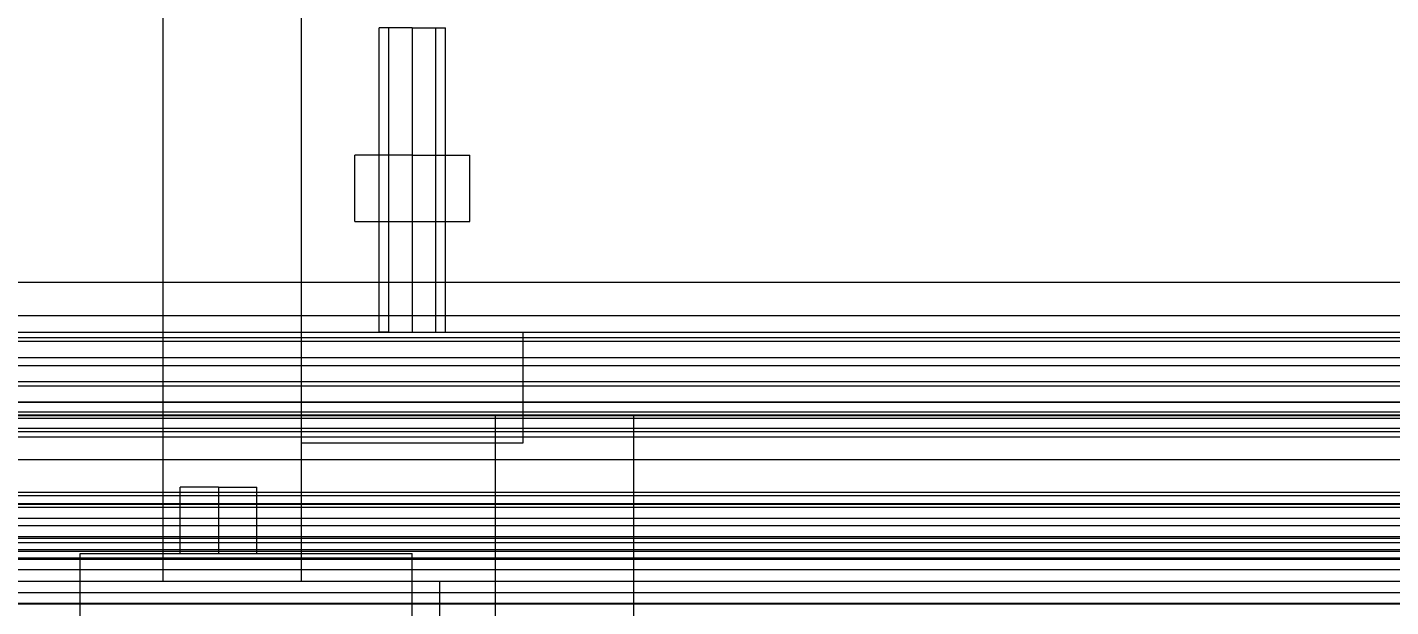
# Model space of a CAD drawing. Header units: millimetres. Extents: x -2500 to 58855, y -53268 to 6837.
# Drawn here: x 540.5 to 786.7, y -33734.6 to -33629.9 of the extents above; entities that cross this region are included whole.
import ezdxf

# ---------------------------------------------------------------- set-up
doc = ezdxf.new("R2010")
doc.units = ezdxf.units.MM
for name, color, linetype, lineweight in [('COTAS_O', 1, 'Continuous', 0), ('frontal_mezcladora', 7, 'Continuous', 0), ('frontal_secador', 7, 'Continuous', 0)]:
    doc.layers.add(name, color=color, linetype=linetype, lineweight=lineweight)
doc.dimstyles.new('R19_100', dxfattribs={"dimtxt": 250, "dimasz": 150, "dimexe": 150, "dimexo": 80, "dimgap": 100, "dimtad": 1, "dimtih": 1, "dimtoh": 1, "dimdsep": 46, "dimcen": 0.09, "dimadec": 0, "dimazin": 0, "dimtfac": 1, "dimtdec": 4, "dimtofl": 0, "dimtmove": 0, "dimatfit": 3, "dimfxl": 1, "dimtolj": 1, "dimtzin": 0, "dimarcsym": 0})

# ---------------------------------------------------------------- blocks, each defined once
blk = doc.blocks.new('*D39')
at = {"layer": 'COTAS_O', "color": 0, "lineweight": -2, "transparency": 16777216}
for p, q in [((-1725, -34320), (-1725, -33550)), ((1725, -34320), (1725, -33550)), ((-1575, -33700), (1575, -33700))]:
    blk.add_line(p, q, dxfattribs=at)
at = {"layer": 'COTAS_O', "color": 0, "transparency": 16777216}
for points in [[(-1575, -33675), (-1575, -33725), (-1725, -33700)], [(1575, -33675), (1575, -33725), (1725, -33700)]]:
    blk.add_solid(points, dxfattribs=at)
at = {"layer": 'Defpoints', "color": 0, "transparency": 16777216}
for p in [(1725, -33700), (-1725, -34400), (1725, -34400)]:
    blk.add_point(p, dxfattribs=at)

msp = doc.modelspace()

# ---------------------------------------------------------------- linework, layer by layer
at = {"layer": 'frontal_mezcladora'}
for p, q in [((565, -33730), (565, -33230)), ((590, -33730), (590, -33230)), ((605.757, -33630), (604, -33630)), ((604, -33685), (604, -33630)), ((610, -33630), (605.757, -33630)), ((605.757, -33685), (605.757, -33630)), ((610, -33630), (614.243, -33630)), ((610, -33630), (610, -33685)), ((614.243, -33630), (616, -33630)), ((614.243, -33685), (614.243, -33630)), ((616, -33685), (616, -33630)), ((610, -33653), (599.608, -33653)), ((599.608, -33665), (599.608, -33653)), ((610, -33653), (620.392, -33653)), ((610, -33653), (610, -33665)), ((620.392, -33665), (620.392, -33653)), ((599.608, -33665), (610, -33665)), ((610, -33665), (620.392, -33665)), ((590, -33685), (630, -33685)), ((590, -33705), (590, -33685)), ((605.757, -33685), (604, -33685)), ((605.757, -33685), (610, -33685)), ((610, -33685), (614.243, -33685)), ((614.243, -33685), (616, -33685)), ((630, -33705), (630, -33685)), ((-650, -33700), (650, -33700)), ((625, -33700), (650, -33700)), ((625, -34725), (625, -33700)), ((625, -33730), (625, -33700)), ((650, -34725), (650, -33700)), ((650, -33730), (650, -33700)), ((590, -33705), (630, -33705)), ((575, -33713), (568.072, -33713)), ((568.072, -33725), (568.072, -33713)), ((575, -33713), (581.928, -33713)), ((575, -33713), (575, -33725)), ((581.928, -33725), (581.928, -33713)), ((550, -33725), (610, -33725)), ((550, -33745), (550, -33725)), ((568.072, -33725), (575, -33725)), ((575, -33725), (581.928, -33725)), ((610, -33745), (610, -33725)), ((-650, -33730), (650, -33730)), ((-625, -33730), (625, -33730)), ((565, -33730), (590, -33730)), ((615, -33730), (650, -33730)), ((615, -34760), (615, -33730)), ((625, -33730), (650, -33730)), ((625, -34725), (625, -33730)), ((650, -34760), (650, -33730))]:
    msp.add_line(p, q, dxfattribs=at)
at = {"layer": 'frontal_secador'}
for p, q in [((-1250, -33676), (1250, -33676)), ((-1250, -33682), (1250, -33682)), ((-1250, -33685), (1250, -33685)), ((1250, -33686), (-1250, -33686)), ((-1250, -33686.659), (1250, -33686.659)), ((1250, -33689.659), (-1250, -33689.659)), ((-1250, -33691), (1250, -33691)), ((1250, -33694), (-1250, -33694)), ((-1250, -33694.728), (1250, -33694.728)), ((-1250, -33697.588), (1250, -33697.588)), ((1250, -33697.728), (-1250, -33697.728)), ((-1250, -33699.387), (1250, -33699.387)), ((-1250, -33700), (1250, -33700)), ((1250, -33700.588), (-1250, -33700.588)), ((1250, -33702.387), (-1250, -33702.387)), ((1250, -33703), (-1250, -33703)), ((1250, -33704), (-1250, -33704)), ((-1250, -33708), (1250, -33708)), ((1250, -33714), (-1250, -33714)), ((1250, -33714.545), (-1250, -33714.545)), ((1250, -33716), (-1250, -33716)), ((1250, -33716.144), (-1250, -33716.144)), ((1250, -33716.709), (-1250, -33716.709)), ((1250, -33718.686), (-1250, -33718.686)), ((1250, -33720), (-1250, -33720)), ((1320, -33722), (-1320, -33722)), ((1320, -33722.273), (-1320, -33722.273)), ((1250, -33722), (-1250, -33722)), ((1320, -33723.072), (-1320, -33723.072)), ((1320, -33724.343), (-1320, -33724.343)), ((1250, -33724.651), (-1250, -33724.651)), ((1320, -33726), (-1320, -33726)), ((1250, -33725.859), (-1250, -33725.859)), ((-1250, -33726), (1250, -33726)), ((1320, -33727.929), (-1320, -33727.929)), ((-1320, -33730), (1320, -33730)), ((-1250, -33730), (1250, -33730)), ((1320, -33732.071), (-1320, -33732.071)), ((1320, -33734), (-1320, -33734)), ((1250, -33734.141), (-1250, -33734.141))]:
    msp.add_line(p, q, dxfattribs=at)

# ---------------------------------------------------------------- dimensions: what is measured, and where the dimension line sits
at = {"layer": 'COTAS_O'}
dim = msp.add_aligned_dim(p1=(-1725, -34400), p2=(1725, -34400), distance=700, text='<> O', dimstyle='R19_100', dxfattribs=at)
dim.commit()
dim.dimension.update_dxf_attribs({"geometry": '*D39', "text_midpoint": (0, -33700)})

doc.saveas('drawing.dxf')
